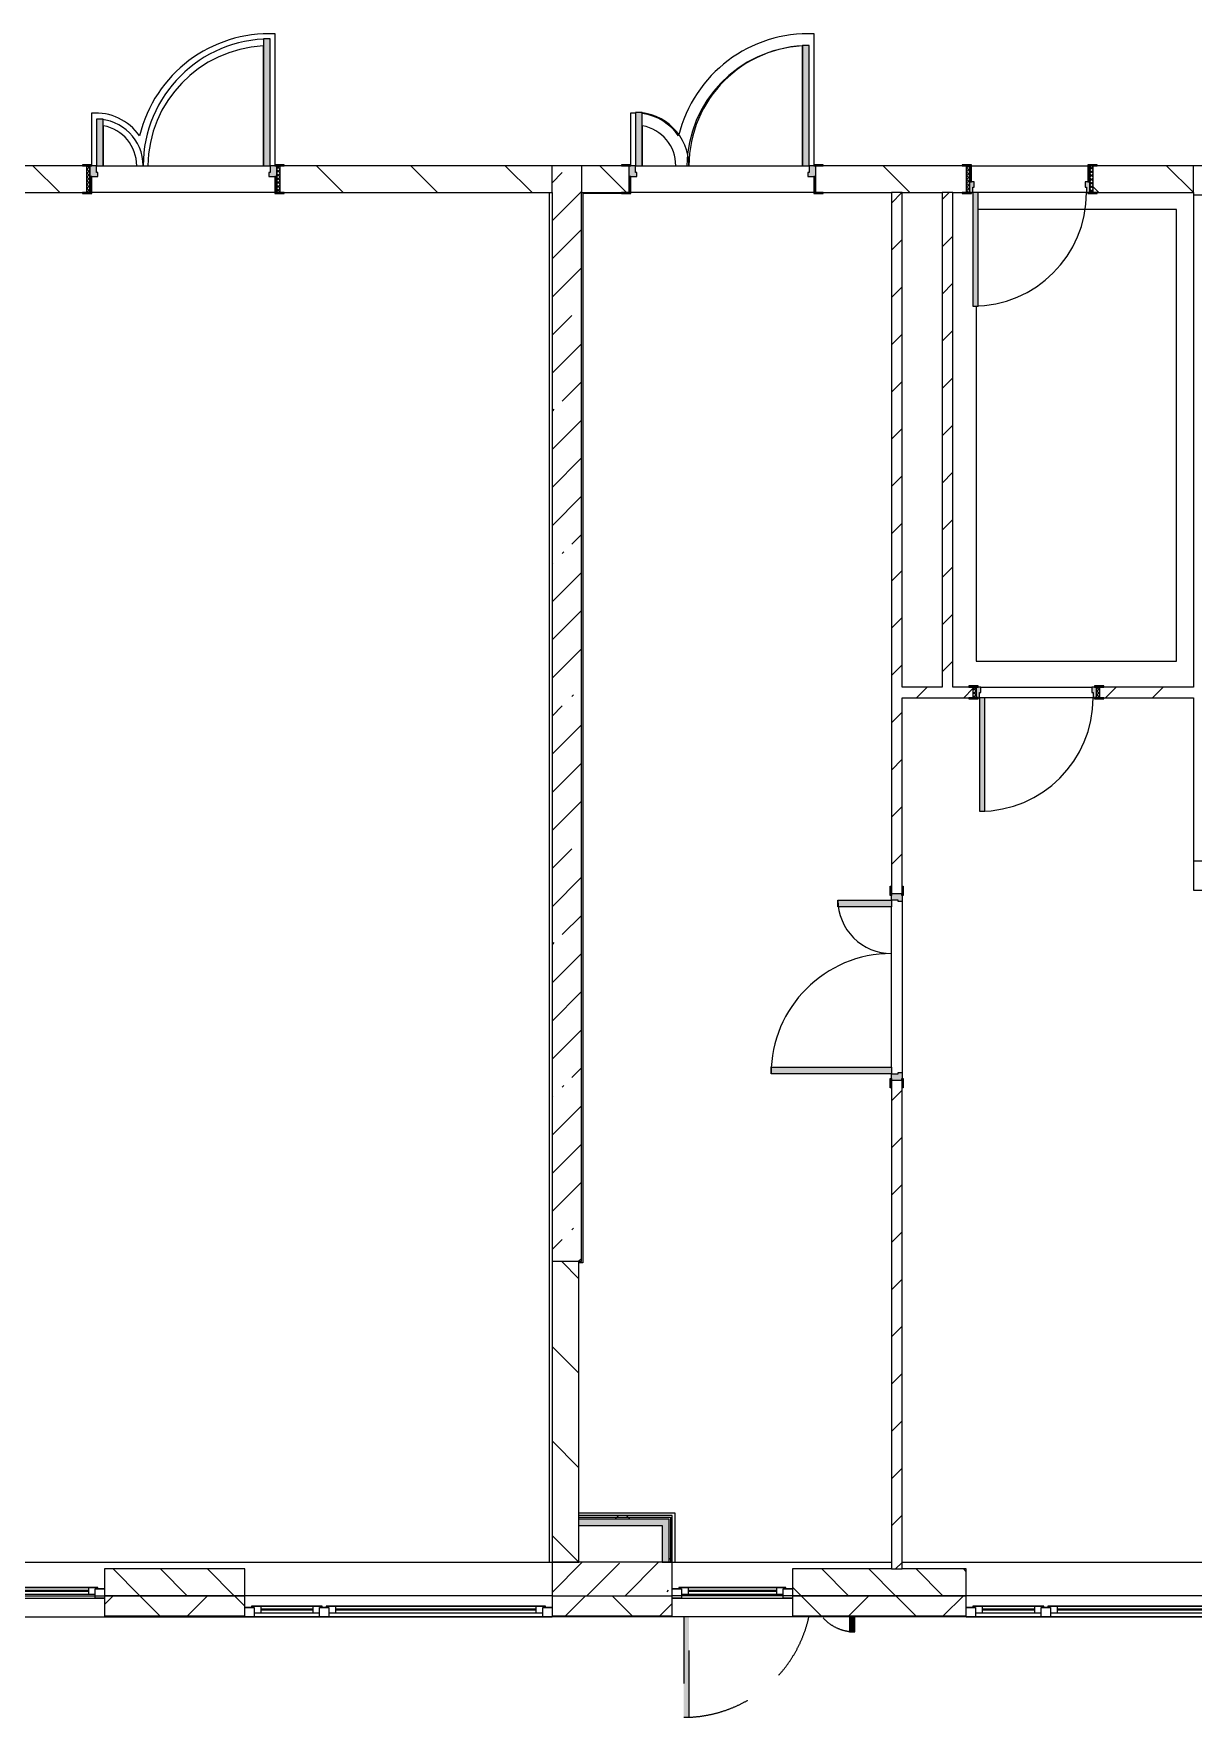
# Model space of a CAD drawing. Header units: millimetres. Extents: x 35157 to 232994, y -8553 to 29000.
# Drawn here: x 209234 to 217914, y -1010 to 11589 of the extents above; entities that cross this region are included whole.
import ezdxf

# ---------------------------------------------------------------- set-up
doc = ezdxf.new("R2010")
doc.units = ezdxf.units.MM
doc.linetypes.add('200_ШТРИХ__ш1_п0_6_', pattern=[800, 500, -300])
for name, color, linetype, lineweight in [('A-DETL-18', 7, 'Continuous', 5), ('A-DETL-MBND-1', 7, '200_ШТРИХ__ш1_п0_6_', 9), ('A-GLAZ-2', 7, 'Continuous', 5), ('A-WALL', 7, 'Continuous', 9), ('A-WALL-9', 7, 'Continuous', 5), ('I-WALL-23', 7, 'Continuous', 5), ('S-COLS-1', 7, 'Continuous', 5)]:
    doc.layers.add(name, color=color, linetype=linetype, lineweight=lineweight)
for name, color, linetype, lineweight, true_color in [('A-DOOR-3', 7, 'Continuous', 5, 0xaaaaaa), ('A-DOOR-4', 7, 'Continuous', 5, 0xe2e2e2), ('A-DOOR-FRAM-2', 7, 'Continuous', 5, 0xe2e2e2), ('A-DOOR-FRAM-3', 7, 'Continuous', 5, 0xaaaaaa), ('A-FLOR-1', 7, 'Continuous', 5, 0xaaaaaa), ('I-WALL-22', 7, 'Continuous', 9, 0xe7e7e7)]:
    doc.layers.add(name, color=color, linetype=linetype, lineweight=lineweight, true_color=true_color)
pattern_1 = [(135, (105984, 0), (-353.5534, -353.5534), [])]
pattern_2 = [(45, (105984, 0), (-176.7767, 176.7767), [])]
pattern_3 = [(45, (105984, 0), (-285.1231, 285.1231), []), (45, (106269.13, 0), (-285.1231, 285.1231), [504.031, -100.806, 16.764, -84.042])]
pattern_4 = [(45, (105984, 0), (-530.33, 530.33), []), (135, (105984, 0), (-530.33, -530.33), [])]

# ---------------------------------------------------------------- blocks, each defined once
blk = doc.blocks.new('120_Окно_СКБ_1Ст - 120_Окно_СКБ_1Ст 900х2500_h_ с форточкой-22876038-2_4_2_птичка')
at = {"layer": 'A-GLAZ-2'}
for p, q in [((-450, -127), (-450, -57)), ((-450, -57), (-380, -57)), ((450, -57), (-450, -57)), ((-380, -57), (-380, -127)), ((380, -87), (-380, -87)), ((-380, -87), (-380, -127)), ((-330, -137), (-330, -87)), ((-330, -107), (330, -107)), ((330, -117), (-330, -117)), ((330, -137), (330, -87)), ((380, -127), (380, -57)), ((380, -57), (450, -57)), ((380, -127), (380, -87)), ((450, -57), (450, -127)), ((-380, -127), (-450, -127)), ((-450, -127), (-400, -127)), ((-380, -127), (-400, -127)), ((-400, -127), (-400, -137)), ((-400, -137), (400, -137)), ((400, -137), (-400, -137)), ((450, -127), (380, -127)), ((400, -127), (380, -127)), ((400, -127), (450, -127)), ((400, -137), (400, -127))]:
    blk.add_line(p, q, dxfattribs=at)
blk = doc.blocks.new('110_Дверь_СКБ_2Ст - Д-2а_л_ Из коридора на лестницу-32216062-2_4_2_птичка')
at = {"layer": 'A-DOOR-4'}
for points in [[(612.5, 100), (662.5, 100), (662.5, 1000), (612.5, 1000), (612.5, 721)], [(-587.5, 100), (-587.5, 500), (-637.5, 500), (-637.5, 100)], [(712.5, -100), (712.5, 20), (697.5, 20), (697.5, -100)]]:
    blk.add_hatch(color=256, dxfattribs=at).paths.add_polyline_path(points)
h = blk.add_hatch(color=256, dxfattribs=at)
h.paths.add_polyline_path([(652.5, 20), (712.5, 20), (712.5, 100), (662.5, 100), (662.5, 50), (652.5, 50)])
h.paths.add_polyline_path([(-687.5, 20), (-627.5, 20), (-627.5, 50), (-637.5, 50), (-637.5, 100), (-687.5, 100)])
at = {"layer": 'A-DOOR-FRAM-2'}
for points in [[(-672.5, 100), (-672.5, 108), (-742.5, 108), (-742.5, 100)], [(-672.5, -100), (-672.5, 20), (-687.5, 20), (-687.5, -100)], [(767.5, 100), (767.5, 108), (697.5, 108), (697.5, 100)], [(-672.5, -108), (-672.5, -100), (-742.5, -100), (-742.5, -108)], [(767.5, -108), (767.5, -100), (697.5, -100), (697.5, -108)]]:
    blk.add_hatch(color=256, dxfattribs=at).paths.add_polyline_path(points)
at = {"layer": 'A-DOOR-3'}
for p, q in [((662.5, 1000), (612.5, 1000)), ((612.5, 1000), (612.5, 100)), ((662.5, 100), (662.5, 1000)), ((-637.5, 500), (-637.5, 100)), ((-587.5, 500), (-637.5, 500)), ((-587.5, 100), (-587.5, 500)), ((-637.5, 100), (-587.5, 100)), ((612.5, 100), (662.5, 100))]:
    blk.add_line(p, q, dxfattribs=at)
for centre, radius, start, end in [((662.5, 100), 900, 90, 180), ((-637.5, 100), 400, 360, 90)]:
    blk.add_arc(centre, radius, start, end, dxfattribs=at)
at = {"layer": 'A-DOOR-FRAM-3'}
for p, q in [((-672.5, 108), (-742.5, 108)), ((-742.5, 108), (-742.5, 100)), ((-742.5, 100), (-672.5, 100)), ((-637.5, 100), (-687.5, 100)), ((-687.5, 100), (-687.5, 20)), ((-687.5, 20), (-627.5, 20)), ((-672.5, 20), (-687.5, 20)), ((-687.5, 20), (-687.5, -100)), ((-672.5, 100), (-672.5, 108)), ((-672.5, -100), (-672.5, 20)), ((-637.5, 50), (-637.5, 100)), ((-627.5, 50), (-637.5, 50)), ((-627.5, 20), (-627.5, 50)), ((662.5, 50), (652.5, 50)), ((652.5, 50), (652.5, 20)), ((652.5, 20), (712.5, 20)), ((662.5, 100), (662.5, 50)), ((712.5, 100), (662.5, 100)), ((767.5, 108), (697.5, 108)), ((697.5, 108), (697.5, 100)), ((697.5, 100), (767.5, 100)), ((712.5, 20), (697.5, 20)), ((697.5, 20), (697.5, -100)), ((712.5, 20), (712.5, 100)), ((712.5, -100), (712.5, 20)), ((767.5, 100), (767.5, 108)), ((-672.5, -100), (-742.5, -100)), ((-742.5, -100), (-742.5, -108)), ((-742.5, -108), (-672.5, -108)), ((-687.5, -100), (-672.5, -100)), ((-672.5, -108), (-672.5, -100)), ((697.5, -100), (712.5, -100)), ((767.5, -100), (697.5, -100)), ((697.5, -100), (697.5, -108)), ((697.5, -108), (767.5, -108)), ((767.5, -108), (767.5, -100))]:
    blk.add_line(p, q, dxfattribs=at)
blk = doc.blocks.new('110_Дверь_СКБ_1Ст_Внутренняя1 - Д-8 950x2100h_охрана-V138-2_4_2_птичка')
at = {"layer": 'A-DOOR-3'}
h = blk.add_hatch(dxfattribs=at)
h.set_pattern_fill('FP_23', color=256, style=0, pattern_type=2)
h.set_pattern_definition([(135, (1826.41, 164.685), (-14.14214, -14.14214), []), (225, (1826.41, 164.685), (14.14214, -14.14214), [])])
h.paths.add_polyline_path([(487.5, 100), (462.5, 100), (462.5, -100), (487.5, -100)])
at = {"layer": 'A-DOOR-4'}
h = blk.add_hatch(color=256, dxfattribs=at)
h.paths.add_polyline_path([(437.5, 100), (437.5, 60), (427.5, 60), (427.5, 20), (462.5, 20), (461.2, 100)])
h.paths.add_polyline_path([(-437.5, 100), (-437.5, 20), (-402.5, 20), (-402.5, 60), (-412.5, 60), (-412.5, 100)])
at = {"layer": 'A-DOOR-FRAM-2'}
for points in [[(397.5, 950), (397.5, 100), (437.5, 100), (437.5, 950)], [(-422.5, 108), (-492.5, 108), (-492.5, 100), (-422.5, 100)], [(-422.5, 20), (-437.5, 20), (-437.5, -100), (-422.5, -100)], [(461.2, 108), (447.5, 108), (447.5, 100), (517.5, 100), (517.5, 108)], [(461.2, 20), (447.5, 20), (447.5, -100), (462.5, -100), (462.5, 20)], [(-422.5, -100), (-492.5, -100), (-492.5, -108), (-422.5, -108)], [(517.5, -100), (447.5, -100), (447.5, -108), (517.5, -108)]]:
    blk.add_hatch(color=256, dxfattribs=at).paths.add_polyline_path(points)
at = {"layer": 'A-DOOR-FRAM-3'}
h = blk.add_hatch(dxfattribs=at)
h.set_pattern_fill('FP_102', color=256, style=0, pattern_type=2)
h.set_pattern_definition([(45, (-296.384, 164.685), (-14.1421, 14.1421), []), (135, (-296.384, 164.685), (-14.1421, -14.1421), [])])
h.paths.add_polyline_path([(-437.5, 100), (-462.5, 100), (-462.5, -100), (-437.5, -100)])
at = {"layer": 'A-DOOR-3'}
for p, q in [((437.5, 950), (397.5, 950)), ((397.5, 950), (397.5, 100)), ((437.5, 100), (437.5, 950)), ((397.5, 100), (437.5, 100))]:
    blk.add_line(p, q, dxfattribs=at)
blk.add_arc((437.5, 100), 850, 90, 180, dxfattribs=at)
at = {"layer": 'A-DOOR-FRAM-3'}
for p, q in [((-422.5, 108), (-492.5, 108)), ((-492.5, 108), (-492.5, 100)), ((-492.5, 100), (-422.5, 100)), ((-437.5, 100), (-462.5, 100)), ((-462.5, 100), (-462.5, -100)), ((-412.5, 100), (-437.5, 100)), ((-437.5, 100), (-437.5, 20)), ((-437.5, -100), (-437.5, 100)), ((-422.5, 100), (-437.5, 100)), ((-437.5, 100), (-437.5, 99)), ((-437.5, 99), (-422.5, 99)), ((-437.5, 20), (-402.5, 20)), ((-422.5, 20), (-437.5, 20)), ((-437.5, 20), (-437.5, -100)), ((-422.5, 100), (-422.5, 108)), ((-422.5, 99), (-422.5, 100)), ((-422.5, -100), (-422.5, 20)), ((-412.5, 60), (-412.5, 100)), ((-402.5, 60), (-412.5, 60)), ((-402.5, 20), (-402.5, 60)), ((437.5, 60), (427.5, 60)), ((427.5, 60), (427.5, 20)), ((427.5, 20), (462.5, 20)), ((437.5, 100), (437.5, 60)), ((462.5, 100), (437.5, 100)), ((517.5, 108), (447.5, 108)), ((447.5, 108), (447.5, 100)), ((462.5, 100), (447.5, 100)), ((447.5, 100), (447.5, 99)), ((447.5, 100), (517.5, 100)), ((447.5, 99), (462.5, 99)), ((462.5, 20), (447.5, 20)), ((447.5, 20), (447.5, -100)), ((462.5, 20), (462.5, 100)), ((487.5, 100), (462.5, 100)), ((462.5, 100), (462.5, -100)), ((462.5, 99), (462.5, 100)), ((462.5, -100), (462.5, 20)), ((487.5, -100), (487.5, 100)), ((517.5, 100), (517.5, 108)), ((-422.5, -100), (-492.5, -100)), ((-492.5, -100), (-492.5, -108)), ((-492.5, -108), (-422.5, -108)), ((-462.5, -100), (-437.5, -100)), ((-437.5, -100), (-422.5, -100)), ((-422.5, -108), (-422.5, -100)), ((447.5, -100), (462.5, -100)), ((517.5, -100), (447.5, -100)), ((447.5, -100), (447.5, -108)), ((447.5, -108), (517.5, -108)), ((462.5, -100), (487.5, -100)), ((517.5, -108), (517.5, -100))]:
    blk.add_line(p, q, dxfattribs=at)
blk = doc.blocks.new('110_Дверь_СКБ_1Ст_Внутренняя1 - Д-8 950x2100h_охрана-V139-2_4_2_птичка')
at = {"layer": 'A-DOOR-3'}
h = blk.add_hatch(dxfattribs=at)
h.set_pattern_fill('FP_133', color=256, style=0, pattern_type=2)
h.set_pattern_definition([(135, (1826.41, 104.685), (-14.14214, -14.14214), []), (225, (1826.41, 104.685), (14.14214, -14.14214), [])])
h.paths.add_polyline_path([(487, 40), (462, 40), (462, -40), (487, -40)])
at = {"layer": 'A-DOOR-4'}
h = blk.add_hatch(color=256, dxfattribs=at)
h.paths.add_polyline_path([(437, 40), (437, 0), (427, 0), (427, -40), (462, -40), (462, 40)])
h.paths.add_polyline_path([(-413, 40), (-438, 40), (-438, -40), (-403, -40), (-403, 0), (-413, 0)])
at = {"layer": 'A-DOOR-FRAM-2'}
for points in [[(437, 890), (397, 890), (397, 40), (437, 40), (437, 67)], [(-493, 48), (-493, 40), (-423, 40), (-423, 48)], [(517, 48), (447, 48), (447, 40), (517, 40)], [(-423, -40), (-493, -40), (-493, -48), (-423, -48)], [(447, -40), (447, -48), (517, -48), (517, -40)]]:
    blk.add_hatch(color=256, dxfattribs=at).paths.add_polyline_path(points)
at = {"layer": 'A-DOOR-FRAM-3'}
h = blk.add_hatch(dxfattribs=at)
h.set_pattern_fill('FP_134', color=256, style=0, pattern_type=2)
h.set_pattern_definition([(45, (-296.384, 104.685), (-14.1421, 14.1421), []), (135, (-296.384, 104.685), (-14.1421, -14.1421), [])])
h.paths.add_polyline_path([(-438, 40), (-463, 40), (-463, -40), (-438, -40)])
at = {"layer": 'A-DOOR-3'}
for p, q in [((437, 890), (397, 890)), ((397, 890), (397, 40)), ((437, 40), (437, 890)), ((397, 40), (437, 40))]:
    blk.add_line(p, q, dxfattribs=at)
blk.add_arc((437, 40), 850, 90, 180, dxfattribs=at)
at = {"layer": 'A-DOOR-FRAM-3'}
for p, q in [((-423, 48), (-493, 48)), ((-493, 48), (-493, 40)), ((-493, 40), (-423, 40)), ((-438, 40), (-463, 40)), ((-463, 40), (-463, -40)), ((-413, 40), (-438, 40)), ((-438, 40), (-438, -40)), ((-438, -40), (-438, 40)), ((-423, 40), (-438, 40)), ((-438, 40), (-438, 39)), ((-438, 39), (-423, 39)), ((-423, 40), (-423, 48)), ((-423, 39), (-423, 40)), ((-413, 0), (-413, 40)), ((-403, 0), (-413, 0)), ((-403, -40), (-403, 0)), ((437, 0), (427, 0)), ((427, 0), (427, -40)), ((437, 40), (437, 0)), ((462, 40), (437, 40)), ((517, 48), (447, 48)), ((447, 48), (447, 40)), ((462, 40), (447, 40)), ((447, 40), (447, 39)), ((447, 40), (517, 40)), ((447, 39), (462, 39)), ((462, -40), (462, 40)), ((487, 40), (462, 40)), ((462, 40), (462, -40)), ((462, 39), (462, 40)), ((487, -40), (487, 40)), ((517, 40), (517, 48)), ((-423, -40), (-493, -40)), ((-493, -40), (-493, -48)), ((-493, -48), (-423, -48)), ((-463, -40), (-438, -40)), ((-423, -39), (-438, -39)), ((-438, -39), (-438, -40)), ((-438, -40), (-403, -40)), ((-438, -40), (-423, -40)), ((-423, -40), (-423, -39)), ((-423, -48), (-423, -40)), ((427, -40), (462, -40)), ((462, -39), (447, -39)), ((447, -39), (447, -40)), ((447, -40), (462, -40)), ((517, -40), (447, -40)), ((447, -40), (447, -48)), ((447, -48), (517, -48)), ((462, -40), (462, -39)), ((462, -40), (487, -40)), ((517, -48), (517, -40))]:
    blk.add_line(p, q, dxfattribs=at)
blk = doc.blocks.new('110_Дверь_СКБ_2Ст - Д-6_л__ ДОО_Дв_1450x2100h_Дверь из раздевальной в коридор-V140-2_4_2_птичка')
at = {"layer": 'A-DOOR-3'}
h = blk.add_hatch(dxfattribs=at)
h.set_pattern_fill('FP_26', color=256, style=0, pattern_type=2)
h.set_pattern_definition([(135, (1576.41, 164.685), (-14.14214, -14.14214), []), (225, (1576.41, 164.685), (14.14214, -14.14214), [])])
h.paths.add_polyline_path([(737.5, -100), (737.5, 100), (712.5, 100), (712.5, -100)])
at = {"layer": 'A-DOOR-4'}
for points in [[(662.5, 100), (662.5, 1050), (612.5, 1050), (612.5, 100)], [(-587.5, 100), (-587.5, 450), (-637.5, 450), (-637.5, 100)]]:
    blk.add_hatch(color=256, dxfattribs=at).paths.add_polyline_path(points)
h = blk.add_hatch(color=256, dxfattribs=at)
h.paths.add_polyline_path([(652.5, 20), (712.5, 20), (712.5, 100), (662.5, 100), (662.5, 50), (652.5, 50)])
h.paths.add_polyline_path([(-687.5, 20), (-627.5, 20), (-627.5, 50), (-637.5, 50), (-637.5, 100), (-687.5, 100)])
at = {"layer": 'A-DOOR-FRAM-2'}
for points in [[(-672.5, 100), (-672.5, 108), (-742.5, 108), (-742.5, 100), (-691, 100)], [(-672.5, -100), (-672.5, 20), (-687.5, 20), (-687.5, -100)], [(767.5, 100), (767.5, 108), (697.5, 108), (697.5, 100)], [(712.5, -100), (712.5, 20), (697.5, 20), (697.5, -100)], [(-742.5, -108), (-672.5, -108), (-672.5, -100), (-742.5, -100)], [(767.5, -108), (767.5, -100), (697.5, -100), (697.5, -108)]]:
    blk.add_hatch(color=256, dxfattribs=at).paths.add_polyline_path(points)
at = {"layer": 'A-DOOR-FRAM-3'}
h = blk.add_hatch(dxfattribs=at)
h.set_pattern_fill('FP_27', color=256, style=0, pattern_type=2)
h.set_pattern_definition([(45, (-546.384, 164.685), (-14.1421, 14.1421), []), (135, (-546.384, 164.685), (-14.1421, -14.1421), [])])
h.paths.add_polyline_path([(-687.5, -100), (-691, 100), (-712.5, 100), (-712.5, -100), (-691, -100)])
at = {"layer": 'A-DOOR-3'}
for p, q in [((662.5, 1050), (612.5, 1050)), ((612.5, 1050), (612.5, 100)), ((662.5, 100), (662.5, 1050)), ((-637.5, 450), (-637.5, 100)), ((-587.5, 450), (-637.5, 450)), ((-587.5, 100), (-587.5, 450)), ((-637.5, 100), (-587.5, 100)), ((612.5, 100), (662.5, 100))]:
    blk.add_line(p, q, dxfattribs=at)
for centre, radius, start, end in [((662.5, 100), 950, 90, 180), ((-637.5, 100), 350, 360, 90)]:
    blk.add_arc(centre, radius, start, end, dxfattribs=at)
at = {"layer": 'A-DOOR-FRAM-3'}
for p, q in [((-672.5, 108), (-742.5, 108)), ((-742.5, 108), (-742.5, 100)), ((-742.5, 100), (-672.5, 100)), ((-687.5, 100), (-712.5, 100)), ((-712.5, 100), (-712.5, -100)), ((-637.5, 100), (-687.5, 100)), ((-687.5, 100), (-687.5, 20)), ((-687.5, -100), (-687.5, 100)), ((-687.5, 20), (-627.5, 20)), ((-672.5, 20), (-687.5, 20)), ((-687.5, 20), (-687.5, -100)), ((-672.5, 100), (-672.5, 108)), ((-672.5, -100), (-672.5, 20)), ((-637.5, 50), (-637.5, 100)), ((-627.5, 50), (-637.5, 50)), ((-627.5, 20), (-627.5, 50)), ((662.5, 50), (652.5, 50)), ((652.5, 50), (652.5, 20)), ((652.5, 20), (712.5, 20)), ((662.5, 100), (662.5, 50)), ((712.5, 100), (662.5, 100)), ((767.5, 108), (697.5, 108)), ((697.5, 108), (697.5, 100)), ((697.5, 100), (767.5, 100)), ((712.5, 20), (697.5, 20)), ((697.5, 20), (697.5, -100)), ((712.5, 20), (712.5, 100)), ((737.5, 100), (712.5, 100)), ((712.5, 100), (712.5, -100)), ((712.5, -100), (712.5, 20)), ((737.5, -100), (737.5, 100)), ((767.5, 100), (767.5, 108)), ((-672.5, -100), (-742.5, -100)), ((-742.5, -100), (-742.5, -108)), ((-742.5, -108), (-672.5, -108)), ((-712.5, -100), (-687.5, -100)), ((-687.5, -100), (-672.5, -100)), ((-672.5, -108), (-672.5, -100)), ((697.5, -100), (712.5, -100)), ((767.5, -100), (697.5, -100)), ((697.5, -100), (697.5, -108)), ((697.5, -108), (767.5, -108)), ((712.5, -100), (737.5, -100)), ((767.5, -108), (767.5, -100))]:
    blk.add_line(p, q, dxfattribs=at)
blk = doc.blocks.new('110_Дверь_СКБ_2Ст_Наружная - ДН-5_л__ Двухстворчатая 1350 х3800 _h_ в свету с верхним остеклением-21877029-2_4_2_птичка')
at = {"layer": 'A-DETL-MBND-1'}
for points in [[(619, 1010), (619, 258), (659, 258), (659, 1010)], [(-621, 370), (-621, 258), (-581, 258), (-581, 370)]]:
    blk.add_hatch(color=256, dxfattribs=at).paths.add_polyline_path(points)
for p, q in [((659, 1010), (619, 1010)), ((619, 1010), (619, 258)), ((659, 258), (659, 1010)), ((-621, 370), (-621, 258)), ((-581, 370), (-621, 370)), ((-581, 258), (-581, 370))]:
    blk.add_line(p, q, dxfattribs=at)
for centre, radius, start, end in [((659, 50), 960, 90, 167.443), ((-621, 50), 320, 42.2942, 90)]:
    blk.add_arc(centre, radius, start, end, dxfattribs=at)
blk = doc.blocks.new('120_Окно_СКБ_2Ст_Фрамуга сверху - 120_Окно_СКБ_2Ст_2300х2500_h_ ДОО-22877051-2_4_2_птичка')
at = {"layer": 'A-GLAZ-2'}
for p, q in [((-1150, 13), (-1150, 83)), ((-1150, 83), (-1080, 83)), ((1150, 83), (-1150, 83)), ((-1080, 13), (-1150, 13)), ((-1150, 13), (-1100, 13)), ((-1080, 13), (-1100, 13)), ((-1100, 13), (-1100, 3)), ((-1100, 3), (540, 3)), ((540, 3), (-1100, 3)), ((-1080, 83), (-1080, 13)), ((-1080, 83), (1080, 83)), ((520, 53), (-1080, 53)), ((-1080, 53), (-1080, 13)), ((-1030, 3), (-1030, 53)), ((-1030, 33), (470, 33)), ((470, 23), (-1030, 23)), ((470, 3), (470, 53)), ((520, 13), (520, 83)), ((520, 83), (590, 83)), ((520, 13), (520, 53)), ((590, 13), (520, 13)), ((540, 13), (520, 13)), ((540, 13), (570, 13)), ((540, 13), (570, 13)), ((540, 3), (540, 13)), ((590, 13), (570, 13)), ((570, 13), (570, 3)), ((570, 3), (1100, 3)), ((1100, 3), (570, 3)), ((590, 83), (590, 13)), ((1080, 53), (590, 53)), ((590, 53), (590, 13)), ((640, 3), (640, 53)), ((640, 33), (1030, 33)), ((1030, 23), (640, 23)), ((1030, 3), (1030, 53)), ((1080, 13), (1080, 83)), ((1080, 83), (1150, 83)), ((1080, 13), (1080, 53)), ((1150, 13), (1080, 13)), ((1100, 13), (1080, 13)), ((1100, 13), (1150, 13)), ((1100, 3), (1100, 13)), ((1150, 83), (1150, 13))]:
    blk.add_line(p, q, dxfattribs=at)
blk = doc.blocks.new('110_Дверь_СКБ_2Ст - Д-5_п_ Из игровой в коридор-32351726-2_4_2_птичка')
at = {"layer": 'A-DOOR-4'}
h = blk.add_hatch(color=256, dxfattribs=at)
h.paths.add_polyline_path([(712, -40), (712, 40), (652, 40), (652, 10), (662, 10), (662, -40)])
h.paths.add_polyline_path([(-628, 40), (-688, 40), (-688, -40), (-638, -40), (-638, 10), (-628, 10)])
for points in [[(-588, -440), (-588, -40), (-638, -40), (-638, -440)], [(662, -40), (612, -40), (612, -940), (662, -940)]]:
    blk.add_hatch(color=256, dxfattribs=at).paths.add_polyline_path(points)
at = {"layer": 'A-DOOR-FRAM-2'}
for points in [[(-673, 48), (-743, 48), (-743, 40), (-673, 40)], [(767, 48), (697, 48), (697, 40), (767, 40)], [(-673, -40), (-743, -40), (-743, -48), (-673, -48)], [(767, -40), (697, -40), (697, -48), (767, -48)]]:
    blk.add_hatch(color=256, dxfattribs=at).paths.add_polyline_path(points)
at = {"layer": 'A-DOOR-3'}
for p, q in [((-638, -40), (-588, -40)), ((-638, -440), (-638, -40)), ((-588, -40), (-588, -440)), ((612, -40), (662, -40)), ((612, -940), (612, -40)), ((662, -40), (662, -940)), ((-588, -440), (-638, -440)), ((662, -940), (612, -940))]:
    blk.add_line(p, q, dxfattribs=at)
for centre, radius, start, end in [((-638, -40), 400, 270, 0), ((662, -40), 900, 180, 270)]:
    blk.add_arc(centre, radius, start, end, dxfattribs=at)
at = {"layer": 'A-DOOR-FRAM-3'}
for p, q in [((-743, 48), (-673, 48)), ((-743, 40), (-743, 48)), ((-673, 40), (-743, 40)), ((-688, 40), (-628, 40)), ((-688, -40), (-688, 40)), ((-688, 40), (-673, 40)), ((-688, 39), (-688, 40)), ((-673, 39), (-688, 39)), ((-673, 48), (-673, 40)), ((-673, 40), (-673, 39)), ((-638, 10), (-638, -40)), ((-628, 10), (-638, 10)), ((-628, 40), (-628, 10)), ((652, 40), (712, 40)), ((652, 10), (652, 40)), ((662, 10), (652, 10)), ((662, -40), (662, 10)), ((697, 40), (697, 48)), ((697, 48), (767, 48)), ((697, 39), (697, 40)), ((697, 40), (712, 40)), ((767, 40), (697, 40)), ((712, 39), (697, 39)), ((712, 40), (712, -40)), ((712, 40), (712, 39)), ((767, 48), (767, 40)), ((-743, -40), (-673, -40)), ((-743, -48), (-743, -40)), ((-673, -48), (-743, -48)), ((-638, -40), (-688, -40)), ((-673, -40), (-673, -48)), ((712, -40), (662, -40)), ((697, -48), (697, -40)), ((697, -40), (767, -40)), ((767, -48), (697, -48)), ((767, -40), (767, -48))]:
    blk.add_line(p, q, dxfattribs=at)

msp = doc.modelspace()

# ---------------------------------------------------------------- hatches: boundary and pattern name
at = {"layer": 'A-WALL-9'}
h = msp.add_hatch(dxfattribs=at)
h.set_pattern_fill('FP_99', color=256, style=0, pattern_type=2)
h.set_pattern_definition([(135, (105984, 0), (-176.7767, -176.7767), [])])
h.paths.add_polyline_path([(228014, -100), (228814, -100), (228814, 100), (228014, 100)])
h.paths.add_polyline_path([(216143.2, -100), (216214, -100), (216214, 100), (214914, 100), (214914, -100), (215679.4, -100)])
h.paths.add_polyline_path([(224954.6, -100), (225314, -100), (225314, 100), (224814, 100), (224814, -100)])
h.paths.add_polyline_path([(219664, -100), (219664, 100), (219414, 100), (219414, -100)])
h.paths.add_polyline_path([(220564, -100), (221614, -100), (221614, 100), (220564, 100)])
h.paths.add_polyline_path([(200764, -100), (200764, 100), (200514, 100), (200514, -100)])
h.paths.add_polyline_path([(201766.6, -100), (205014, -100), (205012.9, 100), (201664, 100), (201664, -100)])
h.paths.add_polyline_path([(208614, -100), (208864, -100), (208864, 100), (208614, 100)])
h.paths.add_polyline_path([(210578.1, -100), (210814, -100), (210814, 100), (209764, 100), (209764, -100)])
h.paths.add_polyline_path([(206814, -100), (207714, -100), (207714, 100), (206814, 100)])
h.paths.add_polyline_path([(198520.3, -100), (198714, -100), (198714, 100), (197914, 100), (197914, -100), (198079.8, -100)])
h = msp.add_hatch(dxfattribs=at)
h.set_pattern_fill('FP_89', color=256, style=0, pattern_type=2)
h.set_pattern_definition([(45, (105984, 0), (-353.5534, 353.5534), []), (135, (105984, 0), (-353.5534, -353.5534), [])])
h.paths.add_polyline_path([(228200.9, -250), (228814, -250), (228814, -100), (228014, -100), (228014, -250)])
h.paths.add_polyline_path([(226345.9, -250), (227114, -250), (227114, -100), (226214, -100), (226214, -250)])
h.paths.add_polyline_path([(230983.5, -250), (231064, -250), (231064, -100), (229714, -100), (229714, -250), (230056, -250)])
h.paths.add_polyline_path([(218514, -250), (219664, -250), (219664, -100), (218514, -100)])
h.paths.add_polyline_path([(213360.6, -250), (214014, -250), (214014, -100), (213114, -100), (213114, -250)])
h.paths.add_polyline_path([(214914, -250), (216214, -250), (216214, -100), (214914, -100)])
h.paths.add_polyline_path([(220564, -250), (221614, -250), (221614, -100), (220564, -100)])
h.paths.add_polyline_path([(225314, -250), (225314, -100), (223914, -100), (223914, -250), (224954.6, -250)])
h.paths.add_polyline_path([(207795.5, -250), (208864, -250), (208864, -100), (206814, -100), (206814, -250), (207714, -250)])
h.paths.add_polyline_path([(209764, -250), (210814, -250), (210814, -100), (209764, -100)])
h.paths.add_polyline_path([(205014, -250), (205914, -250), (205914, -100), (201664, -100), (201664, -250), (205012.9, -250)])
h.paths.add_polyline_path([(199614, -250), (200764, -250), (200764, -100), (199614, -100)])
h.paths.add_polyline_path([(195194, -250), (197014, -250), (197014, -100), (195194, -100)])
h.paths.add_polyline_path([(198056.5, -250), (198714, -250), (198714, -100), (197914, -100), (197914, -250)])
at = {"layer": 'I-WALL-22'}
for points in [[(213939, 426), (213939, 476), (213314, 476), (213314, 426), (213360.6, 426)], [(213939, 150), (213989, 150), (213989, 476), (213939, 476), (213939, 230.5)]]:
    msp.add_hatch(color=256, dxfattribs=at).paths.add_polyline_path(points)
at = {"layer": 'I-WALL-23'}
h = msp.add_hatch(dxfattribs=at)
h.set_pattern_fill('FP_100', color=256, style=0, pattern_type=2)
h.set_pattern_definition(pattern_1)
h.paths.add_polyline_path([(211109, 10400), (213114, 10400), (213114, 10600), (211079, 10600), (211079, 10400)])
h.paths.add_polyline_path([(208723, 10400), (209629, 10400), (209629, 10600), (207594, 10600), (207594, 10400)])
h = msp.add_hatch(dxfattribs=at)
h.set_pattern_fill('FP_97', color=256, style=0, pattern_type=2)
h.set_pattern_definition(pattern_3)
h.paths.add_polyline_path([(213334, 2400), (213334, 10600), (213114, 10600), (213114, 2400)])
h = msp.add_hatch(dxfattribs=at)
h.set_pattern_fill('FP_100', color=256, style=0, pattern_type=2)
h.set_pattern_definition(pattern_1)
h.paths.add_polyline_path([(225314, 10400), (227194, 10400), (227194, 10600), (225314, 10600)])
h.paths.add_polyline_path([(213360.6, 10400), (213689, 10400), (213689, 10600), (213334, 10600), (213334, 10400)])
h.paths.add_polyline_path([(217534.5, 10400), (217914, 10400), (217914, 10600), (217164, 10600), (217164, 10400), (217194, 10400)])
h.paths.add_polyline_path([(215089, 10400), (216214, 10400), (216214, 10600), (215089, 10600), (215089, 10520)])
h = msp.add_hatch(dxfattribs=at)
h.set_pattern_fill('FP_101', color=256, style=0, pattern_type=2)
h.set_pattern_definition(pattern_2)
h.paths.add_polyline_path([(215679.4, 100), (215734, 100), (215734, 3755), (215654, 3755), (215654, 100)])
h.paths.add_polyline_path([(215654, 5155), (215734, 5155), (215734, 10400), (215654, 10400), (215654, 5210)])
h = msp.add_hatch(dxfattribs=at)
h.set_pattern_fill('FP_101', color=256, style=0, pattern_type=2)
h.set_pattern_definition(pattern_2)
h.paths.add_polyline_path([(216114, 6700), (216114, 10400), (216034, 10400), (216034, 6700)])
h = msp.add_hatch(dxfattribs=at)
h.set_pattern_fill('FP_101', color=256, style=0, pattern_type=2)
h.set_pattern_definition(pattern_2)
h.paths.add_polyline_path([(215734, 6620), (216264, 6620), (216264, 6700), (215734, 6700)])
h.paths.add_polyline_path([(217214, 6620), (217914, 6620), (217914, 6700), (217214, 6700)])
h = msp.add_hatch(dxfattribs=at)
h.set_pattern_fill('FP_100', color=256, style=0, pattern_type=2)
h.set_pattern_definition(pattern_1)
h.paths.add_polyline_path([(213314, 150), (213314, 2400), (213114, 2400), (213114, 150)])
h = msp.add_hatch(dxfattribs=at)
h.set_pattern_fill('FP_188', color=256, style=0, pattern_type=2)
h.set_pattern_definition(pattern_4)
h.paths.add_polyline_path([(214001.5, 488.5), (214001.5, 501), (213314, 501), (213314, 488.5), (213989, 488.5)])
h = msp.add_hatch(dxfattribs=at)
h.set_pattern_fill('FP_188', color=256, style=0, pattern_type=2)
h.set_pattern_definition(pattern_4)
h.paths.add_polyline_path([(213939, 476), (213989, 476), (213989, 488.5), (213314, 488.5), (213314, 476), (213360.6, 476)])
h = msp.add_hatch(dxfattribs=at)
h.set_pattern_fill('FP_188', color=256, style=0, pattern_type=2)
h.set_pattern_definition(pattern_4)
h.paths.add_polyline_path([(213989, 150), (214001.5, 150), (214001.5, 488.5), (213989, 488.5), (213989, 230.5)])
h = msp.add_hatch(dxfattribs=at)
h.set_pattern_fill('FP_188', color=256, style=0, pattern_type=2)
h.set_pattern_definition(pattern_4)
h.paths.add_polyline_path([(214001.5, 150), (214014, 150), (214014, 501), (214001.5, 501), (214001.5, 230.5)])
at = {"layer": 'S-COLS-1'}
h = msp.add_hatch(dxfattribs=at)
h.set_pattern_fill('FP_97', color=256, style=0, pattern_type=2)
h.set_pattern_definition(pattern_3)
h.paths.add_polyline_path([(213114, -100), (214014, -100), (214014, 150), (213114, 150)])

# ---------------------------------------------------------------- linework, layer by layer
at = {"layer": 'A-DETL-18'}
for p, q in [((217787.5, 10273.7), (216304, 10273.7)), ((217787.5, 6893.7), (217787.5, 10273.7)), ((216287.5, 9550), (216287.5, 6893.7)), ((216287.5, 6893.7), (217787.5, 6893.7))]:
    msp.add_line(p, q, dxfattribs=at)
at = {"layer": 'A-FLOR-1'}
for p, q in [((210951.1, 11497.8), (210951.1, 10600)), ((211041.1, 10608), (211041.1, 11588.1)), ((214986.1, 11497.8), (214986.1, 10600)), ((215076.1, 10608), (215076.1, 11588.1)), ((209667, 10993.6), (209667, 10608)), ((213702, 10993.6), (213702, 10608)), ((209757, 10600), (209757, 10899.7)), ((213792, 10600), (213792, 10899.7)), ((209757, 10600), (210088.6, 10600)), ((213792, 10600), (214123.6, 10600)), ((213094, 150), (213094, 10400)), ((213634, 10392), (213344, 10392)), ((213344, 10392), (213344, 2392)), ((213344, 2392), (213314, 2392)), ((213314, 521), (214034, 521)), ((214034, 521), (214034, 150))]:
    msp.add_line(p, q, dxfattribs=at)
for centre, radius, start, end in [((210998.6, 10589), 1000, 87.56236, 166.45029), ((210998.6, 10589), 910, 92.99005, 179.3074), ((215033.6, 10589), 1000, 87.56236, 166.45029), ((215033.6, 10589), 910, 92.99005, 179.3074), ((209700.6, 10600), 395, 34.42231, 94.87345), ((213735.6, 10600), 395, 89.4985, 94.87345), ((213735.6, 10600), 395, 34.42231, 82.19504), ((209700.6, 10600), 305, 360, 79.33549), ((213735.6, 10600), 305, 360, 79.33549)]:
    msp.add_arc(centre, radius, start, end, dxfattribs=at)
at = {"layer": 'A-WALL'}
for p, q in [((213114, 10400), (213114, 10600)), ((213334, 10600), (213334, 10400)), ((217914, 10400), (217914, 10600)), ((215734, 10400), (215654, 10400)), ((216114, 10400), (216034, 10400)), ((217994, 10380), (217914, 10380)), ((217914, 5400), (217994, 5400)), ((213314, 488.5), (214001.5, 488.5)), ((213314, 476), (213989, 476)), ((213989, 476), (213989, 150)), ((214001.5, 488.5), (214001.5, 150)), ((215654, 100), (215734, 100)), ((209764, -100), (210814, -100)), ((210814, -100), (209764, -100)), ((214914, -100), (216214, -100)), ((216214, -100), (214914, -100)), ((209764, -250), (210814, -250)), ((213114, -250), (214014, -250)), ((214914, -250), (216214, -250)), ((209764, -253), (210814, -253)), ((213114, -253), (214014, -253)), ((214914, -253), (216214, -253))]:
    msp.add_line(p, q, dxfattribs=at)
at = {"layer": 'A-WALL-9'}
for p, q in [((210814, 100), (209764, 100)), ((209764, 100), (209764, -258)), ((210814, -258), (210814, 100)), ((215654, 100), (214914, 100)), ((214914, 100), (214914, -258)), ((216214, 100), (215734, 100)), ((216214, -258), (216214, 100)), ((208864, -100), (209764, -100)), ((213114, -100), (213114, -258)), ((213114, -100), (214014, -100)), ((214014, -258), (214014, -100)), ((198714, -258), (213114, -258)), ((223914, -258), (213114, -258))]:
    msp.add_line(p, q, dxfattribs=at)
at = {"layer": 'I-WALL-23'}
for p, q in [((209599, 10600), (206793, 10600)), ((210088.6, 10600), (210951.1, 10600)), ((213634, 10600), (211109, 10600)), ((214123.6, 10600), (214986.1, 10600)), ((216184, 10600), (215144, 10600)), ((216254, 10600), (217124, 10600)), ((227194, 10600), (217194, 10600)), ((207594, 10400), (209599, 10400)), ((211039, 10400), (209669, 10400)), ((211109, 10400), (213114, 10400)), ((213114, 10400), (213114, 150)), ((213334, 10400), (213634, 10400)), ((213334, 2400), (213334, 10400)), ((215074, 10400), (213704, 10400)), ((215144, 10400), (215654, 10400)), ((215654, 10400), (215654, 5210)), ((215734, 10400), (216034, 10400)), ((215734, 6700), (215734, 10400)), ((216034, 10400), (216034, 6700)), ((216114, 10400), (216184, 10400)), ((216114, 6700), (216114, 10400)), ((217114, 10400), (216304, 10400)), ((217194, 10400), (217914, 10400)), ((217914, 10400), (217914, 6700)), ((216034, 6700), (215734, 6700)), ((216234, 6700), (216114, 6700)), ((216324, 6700), (217154, 6700)), ((217914, 6700), (217244, 6700)), ((215734, 6620), (216234, 6620)), ((215734, 5210), (215734, 6620)), ((217164, 6620), (216354, 6620)), ((217244, 6620), (217914, 6620)), ((217914, 6620), (217914, 5180)), ((217914, 5180), (223334, 5180)), ((215654, 3855), (215654, 5055)), ((215734, 5095), (215734, 3815)), ((215654, 3700), (215654, 100)), ((215734, 100), (215734, 3700)), ((213334, 2400), (213114, 2400)), ((213314, 150), (213314, 2400)), ((214014, 501), (213314, 501)), ((213314, 426), (213939, 426)), ((213939, 426), (213939, 150)), ((214014, 150), (214014, 501)), ((208614, 150), (213114, 150)), ((213114, 150), (213314, 150)), ((213939, 150), (214014, 150)), ((214014, 150), (215654, 150)), ((215734, 150), (218514, 150)), ((213114, -100), (210814, -100)), ((214914, -100), (214014, -100)), ((218514, -100), (216214, -100))]:
    msp.add_line(p, q, dxfattribs=at)
at = {"layer": 'S-COLS-1'}
for p, q in [((214014, 150), (213114, 150)), ((213114, 150), (213114, -100)), ((214014, -100), (214014, 150)), ((213114, -100), (214014, -100))]:
    msp.add_line(p, q, dxfattribs=at)

# ---------------------------------------------------------------- block references
at = {"layer": 'A-DETL-MBND-1', "rotation": 180}
msp.add_blockref('110_Дверь_СКБ_2Ст_Наружная - ДН-5_л__ Двухстворчатая 1350 х3800 _h_ в свету с верхним остеклением-21877029-2_4_2_птичка', (214758.5, 0), dxfattribs=at)
at = {"layer": 'A-DOOR-3'}
for name, p in [('110_Дверь_СКБ_2Ст - Д-6_л__ ДОО_Дв_1450x2100h_Дверь из раздевальной в коридор-V140-2_4_2_птичка', (210341.5, 10500)), ('110_Дверь_СКБ_2Ст - Д-2а_л_ Из коридора на лестницу-32216062-2_4_2_птичка', (214376.5, 10500))]:
    msp.add_blockref(name, p, dxfattribs=at)
for name, p, rotation in [('110_Дверь_СКБ_1Ст_Внутренняя1 - Д-8 950x2100h_охрана-V138-2_4_2_птичка', (216701.5, 10500), 180), ('110_Дверь_СКБ_1Ст_Внутренняя1 - Д-8 950x2100h_охрана-V139-2_4_2_птичка', (216751.5, 6660), 180), ('110_Дверь_СКБ_2Ст - Д-5_п_ Из игровой в коридор-32351726-2_4_2_птичка', (215694, 4467.5), 269.9999999999999)]:
    msp.add_blockref(name, p, dxfattribs=dict(at, rotation=rotation))
at = {"layer": 'A-GLAZ-2', "rotation": 180}
for name, p in [('120_Окно_СКБ_1Ст - 120_Окно_СКБ_1Ст 900х2500_h_ с форточкой-22876038-2_4_2_птичка', (209314, -175)), ('120_Окно_СКБ_1Ст - 120_Окно_СКБ_1Ст 900х2500_h_ с форточкой-22876038-2_4_2_птичка', (214464, -175)), ('120_Окно_СКБ_2Ст_Фрамуга сверху - 120_Окно_СКБ_2Ст_2300х2500_h_ ДОО-22877051-2_4_2_птичка', (211964, -175)), ('120_Окно_СКБ_2Ст_Фрамуга сверху - 120_Окно_СКБ_2Ст_2300х2500_h_ ДОО-22877051-2_4_2_птичка', (217364, -175))]:
    msp.add_blockref(name, p, dxfattribs=at)

doc.saveas('drawing.dxf')
